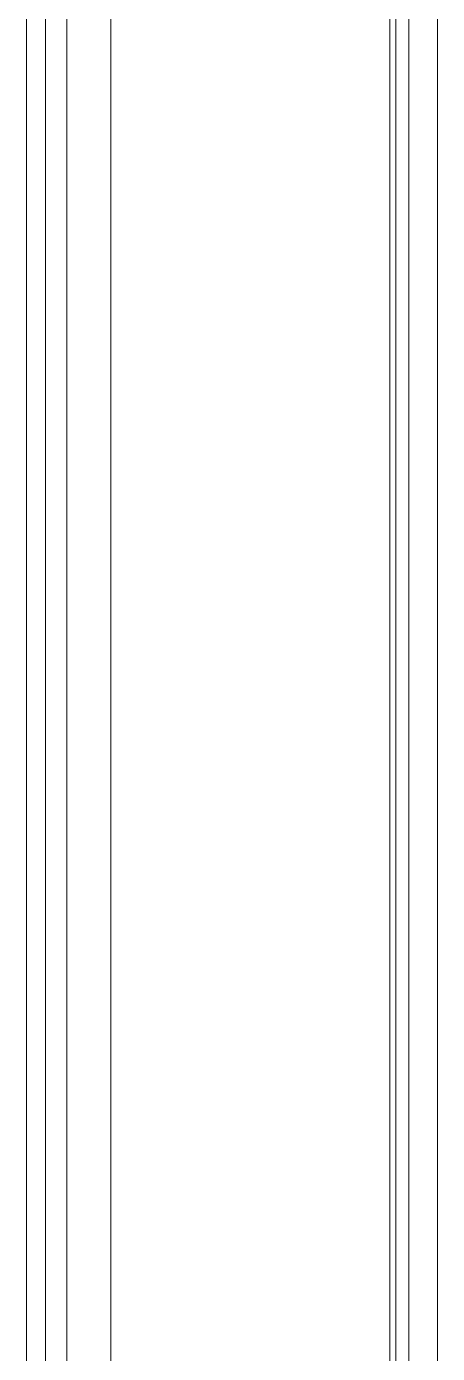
# Model space of a CAD drawing. Header units: millimetres. Extents: x -32954 to 151739, y -65671 to 56243.
# Drawn here: x -11404.2 to -11386.9, y -48665 to -48609.2 of the extents above; entities that cross this region are included whole.
import ezdxf

# ---------------------------------------------------------------- set-up
doc = ezdxf.new("R2010")
doc.units = ezdxf.units.MM
doc.layers.add('G-IMPT', color=7, linetype='Continuous', lineweight=9)
doc.layers.add('I-FURN', color=7, linetype='Continuous', lineweight=9)

# ---------------------------------------------------------------- blocks, each defined once
blk = doc.blocks.new('М25-М26_Столик манипуляционный - МСК-5501_dwg-9496848-О_ТХ_01')
at = {"layer": 'G-IMPT'}
for p, q in [((318.6, -16.208), (318.6, -405.607)), ((318.6, -16.208), (318.6, -405.607)), ((318.6, -405.607), (318.6, -16.208)), ((318.6, -16.208), (318.6, -405.607)), ((319.5, -405.607), (319.5, -16.208)), ((319.5, -16.208), (319.5, -405.607)), ((320.3, -405.607), (320.3, -16.208)), ((320.3, -405.607), (320.3, -16.208)), ((320.3, -16.208), (320.3, -405.607)), ((320.3, -405.607), (320.3, -16.208)), ((320.3, -16.208), (320.3, -405.607)), ((320.3, -16.208), (320.3, -405.607)), ((304.754, -17.881), (304.754, -402.442)), ((316.754, -402.442), (316.754, -17.881)), ((303, -401.907), (303, -19.907)), ((303, -19.907), (303, -401.907)), ((303, -19.907), (303, -401.907)), ((303, -19.907), (303, -401.907)), ((304.2, -19.907), (304.2, -401.907)), ((304.2, -19.907), (304.2, -401.907)), ((304.2, -19.907), (304.2, -401.907)), ((304.2, -19.907), (304.2, -401.907)), ((305, -19.907), (305, -401.907)), ((305, -401.907), (305, -19.907)), ((305, -401.907), (305, -19.907)), ((305, -19.907), (305, -401.907)), ((305, -19.907), (305, -401.907)), ((305, -19.907), (305, -401.907))]:
    blk.add_line(p, q, dxfattribs=at)
at = {"layer": 'G-IMPT', "flags": 128}
for points in [[(318.6, -16.208), (318.6, -113.558), (318.6, -210.907), (318.6, -308.257), (318.6, -405.607)], [(318.6, -16.208), (318.6, -113.558), (318.6, -210.907), (318.6, -308.257), (318.6, -405.607)], [(319.5, -405.607), (319.5, -308.257), (319.5, -210.907), (319.5, -113.558), (319.5, -16.208)], [(304.754, -17.881), (304.754, -114.021), (304.754, -210.161), (304.754, -306.302), (304.754, -402.442)], [(316.754, -402.442), (316.754, -306.302), (316.754, -210.161), (316.754, -114.021), (316.754, -17.881)], [(305, -401.907), (305, -306.407), (305, -210.907), (305, -115.407), (305, -19.907)]]:
    blk.add_lwpolyline(points, dxfattribs=at)
blk = doc.blocks.new('М25-М26_Столик манипуляционный - М25_Столик манипуляционный-8676404-О_ТХ_01')
blk.add_blockref('М25-М26_Столик манипуляционный - МСК-5501_dwg-9496848-О_ТХ_01', (0, 0))

msp = doc.modelspace()

# ---------------------------------------------------------------- block references
at = {"layer": 'I-FURN', "rotation": 180}
msp.add_blockref('М25-М26_Столик манипуляционный - М25_Столик манипуляционный-8676404-О_ТХ_01', (-11083.886, -48951.174), dxfattribs=at)

doc.saveas('drawing.dxf')
